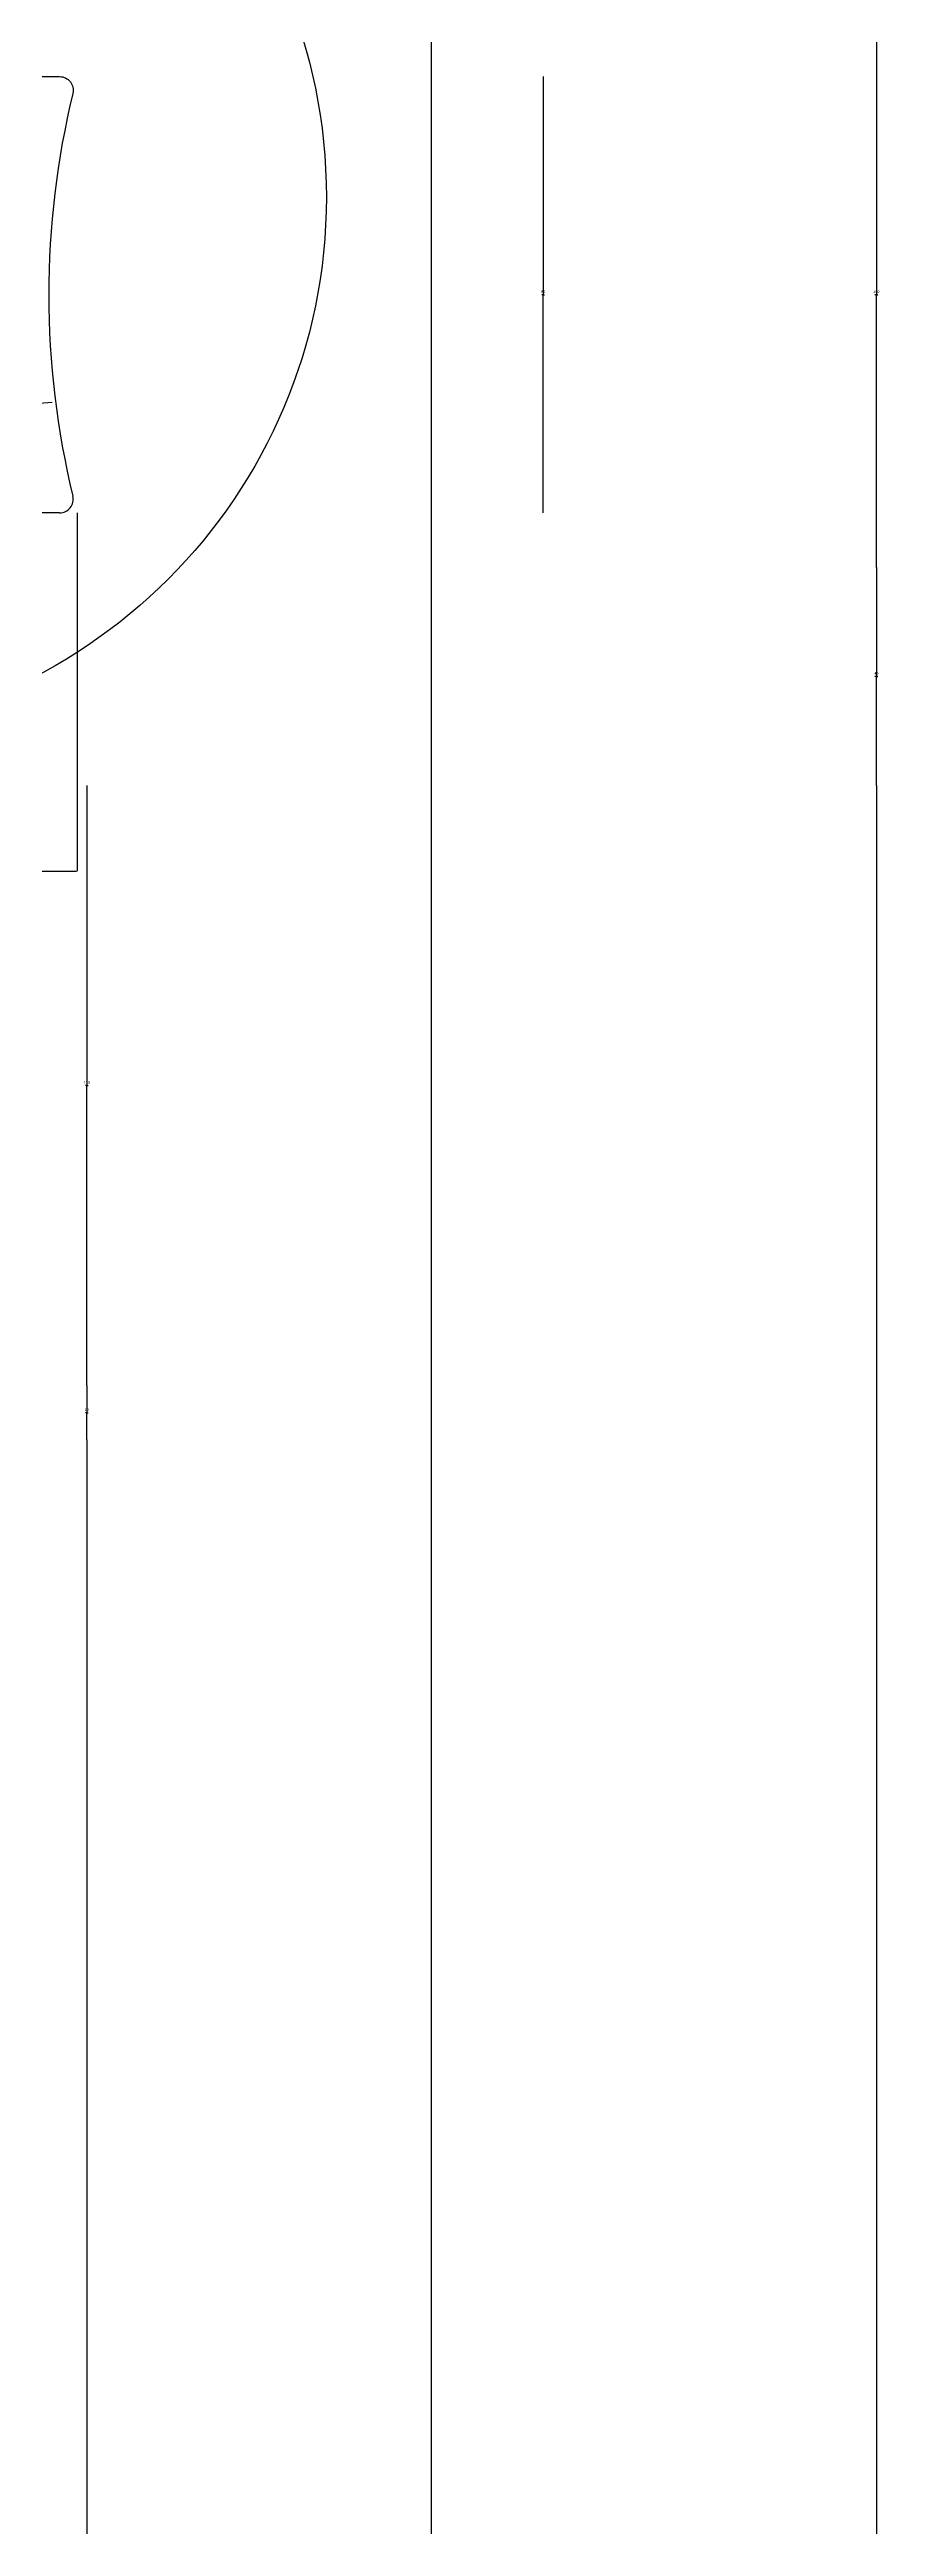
# Model space of a CAD drawing. Header units: metres. Extents: x 289 to 5205, y 117 to 7144.
# Drawn here: x 4900 to 5205, y 4083 to 4991 of the extents above; entities that cross this region are included whole.
import ezdxf

# ---------------------------------------------------------------- set-up
doc = ezdxf.new("R2010")
doc.units = ezdxf.units.M
for name, color, linetype in [('4', 4, 'Continuous'), ('BH', 3, 'Continuous'), ('DIM', 3, 'Continuous')]:
    doc.layers.add(name, color=color, linetype=linetype)
doc.dimstyles.get("Standard").update_dxf_attribs({"dimtxt": 2.5, "dimasz": 2.5, "dimexe": 1.25, "dimexo": 0.625, "dimtad": 1, "dimcen": 2.5, "dimazin": 3, "dimtfac": 1, "dimtmove": 0, "dimatfit": 3})

# ---------------------------------------------------------------- blocks, each defined once
blk = doc.blocks.new('*D6')
for p, q in [((5203.77, 4721.31), (5203.77, 3081.31)), ((5203.52, 3081.31), (5203.27, 3081.31)), ((5203.77, 1441.31), (5203.77, 3081.31)), ((5203.77, 3081.31), (5203.77, 3081.31)), ((5204.02, 3081.31), (5204.27, 3081.31))]:
    blk.add_line(p, q)
at = {"layer": 'Defpoints'}
for p in [(5203.77, 4721.31), (5203.77, 3081.31), (5203.77, 1441.31)]:
    blk.add_point(p, dxfattribs=at)
at = {"layer": 'DIM', "insert": (5203.77, 3082.435), "char_height": 1, "attachment_point": 5}
blk.add_mtext('1640', dxfattribs=at)
blk = doc.blocks.new('*D31')
for p, q in [((4910.56, 4821.31), (4910.56, 4689.92)), ((4530.56, 4801.31), (4530.56, 4689.92)), ((4530.81, 4689.92), (4719.06, 4689.92)), ((4722.06, 4689.92), (4910.31, 4689.92))]:
    blk.add_line(p, q)
at = {"layer": 'Defpoints'}
for p in [(4910.56, 4821.31), (4530.56, 4801.31), (4530.56, 4689.92)]:
    blk.add_point(p, dxfattribs=at)
at = {"layer": 'DIM', "insert": (4720.56, 4689.92), "char_height": 1, "attachment_point": 5}
blk.add_mtext('190', dxfattribs=at)
blk = doc.blocks.new('*D56')
for p, q in [((4914.16, 4481.35), (4914.16, 3906.33)), ((4913.91, 3906.33), (4913.66, 3906.33)), ((4914.16, 3331.31), (4914.16, 3906.33)), ((4914.16, 3906.33), (4914.16, 3906.33)), ((4914.41, 3906.33), (4914.66, 3906.33))]:
    blk.add_line(p, q)
at = {"layer": 'Defpoints'}
for p in [(4914.16, 4481.35), (4914.16, 3906.33), (4914.16, 3331.31)]:
    blk.add_point(p, dxfattribs=at)
at = {"layer": 'DIM', "insert": (4914.16, 3907.455), "char_height": 1, "attachment_point": 5}
blk.add_mtext('575', dxfattribs=at)
blk = doc.blocks.new('*D66')
for p, q in [((4914.16, 4721.31), (4914.16, 4611.31)), ((4913.91, 4611.31), (4913.66, 4611.31)), ((4914.16, 4501.31), (4914.16, 4611.31)), ((4914.16, 4611.31), (4914.16, 4611.31)), ((4914.41, 4611.31), (4914.66, 4611.31))]:
    blk.add_line(p, q)
at = {"layer": 'Defpoints'}
for p in [(4914.16, 4721.31), (4914.16, 4611.31), (4914.16, 4501.31)]:
    blk.add_point(p, dxfattribs=at)
at = {"layer": 'DIM', "insert": (4914.16, 4612.435), "char_height": 1, "attachment_point": 5}
blk.add_mtext('110', dxfattribs=at)
blk = doc.blocks.new('*D67')
for p, q in [((4914.16, 4501.31), (4914.16, 4491.33)), ((4913.91, 4491.33), (4913.66, 4491.33)), ((4914.16, 4481.35), (4914.16, 4491.33)), ((4914.16, 4491.33), (4914.16, 4491.33)), ((4914.41, 4491.33), (4914.66, 4491.33))]:
    blk.add_line(p, q)
at = {"layer": 'Defpoints'}
for p in [(4914.16, 4501.31), (4914.16, 4491.33), (4914.16, 4481.35)]:
    blk.add_point(p, dxfattribs=at)
at = {"layer": 'DIM', "insert": (4914.16, 4492.455), "char_height": 1, "attachment_point": 5}
blk.add_mtext('10', dxfattribs=at)
blk = doc.blocks.new('*D68')
for p, q in [((5081.56, 4981.31), (5081.56, 4901.31)), ((5081.31, 4901.31), (5081.06, 4901.31)), ((5081.56, 4821.31), (5081.56, 4901.31)), ((5081.56, 4901.31), (5081.56, 4901.31)), ((5081.81, 4901.31), (5082.06, 4901.31))]:
    blk.add_line(p, q)
at = {"layer": 'Defpoints'}
for p in [(5081.56, 4981.31), (5081.56, 4901.31), (5081.56, 4821.31)]:
    blk.add_point(p, dxfattribs=at)
at = {"layer": 'DIM', "insert": (5081.56, 4902.435), "char_height": 1, "attachment_point": 5}
blk.add_mtext('80', dxfattribs=at)
blk = doc.blocks.new('*D69')
for p, q in [((5203.77, 5001.31), (5203.77, 4901.31)), ((5203.52, 4901.31), (5203.27, 4901.31)), ((5203.77, 4801.31), (5203.77, 4901.31)), ((5203.77, 4901.31), (5203.77, 4901.31)), ((5204.02, 4901.31), (5204.27, 4901.31))]:
    blk.add_line(p, q)
at = {"layer": 'Defpoints'}
for p in [(5203.77, 5001.31), (5203.77, 4901.31), (5203.77, 4801.31)]:
    blk.add_point(p, dxfattribs=at)
at = {"layer": 'DIM', "insert": (5203.77, 4902.435), "char_height": 1, "attachment_point": 5}
blk.add_mtext('100', dxfattribs=at)
blk = doc.blocks.new('*D70')
for p, q in [((5203.77, 4801.31), (5203.77, 4761.31)), ((5203.52, 4761.31), (5203.27, 4761.31)), ((5203.77, 4721.31), (5203.77, 4761.31)), ((5203.77, 4761.31), (5203.77, 4761.31)), ((5204.02, 4761.31), (5204.27, 4761.31))]:
    blk.add_line(p, q)
at = {"layer": 'Defpoints'}
for p in [(5203.77, 4801.31), (5203.77, 4761.31), (5203.77, 4721.31)]:
    blk.add_point(p, dxfattribs=at)
at = {"layer": 'DIM', "insert": (5203.77, 4762.435), "char_height": 1, "attachment_point": 5}
blk.add_mtext('40', dxfattribs=at)

msp = doc.modelspace()

# ---------------------------------------------------------------- linework, layer by layer
at = {"layer": '4'}
msp.add_line((5040.56, 1301.31), (5040.56, 6181.31), dxfattribs=at)
msp.add_lwpolyline([(4904.15, 4821.31), (4770.56, 4821.31), (4770.56, 4801.31), (4536.63, 4801.31, -0.47), (4531.72, 4807.24, 0.09), (4531.72, 4995.38, -0.47), (4536.63, 5001.31), (4770.56, 5001.31), (4770.56, 4981.31), (4904.15, 4981.31, -0.49), (4909.02, 4975.14, 0.12), (4909.02, 4827.48, 0.12)], format="xyb", dxfattribs=at)
msp.add_arc((4904.15, 4826.31), 5, 270, 13.5, dxfattribs=at)
at = {"layer": 'BH'}
msp.add_line((4901.43, 4861.85), (4896.64, 4861.38), dxfattribs=at)
at = {"layer": 'DIM'}
msp.add_circle((4803.91, 4937.12), 198.1, dxfattribs=at)

# ---------------------------------------------------------------- dimensions: what is measured, and where the dimension line sits
for base, p1, p2, text, picture, middle in [((5203.77, 4901.31), (5203.77, 5001.31), (5203.77, 4801.31), '100', '*D69', (5203.77, 4902.435)), ((5081.56, 4901.31), (5081.56, 4981.31), (5081.56, 4821.31), '80', '*D68', (5081.56, 4902.435)), ((4530.56, 4689.92), (4530.56, 4801.31), (4910.56, 4821.31), '190', '*D31', (4720.56, 4689.92)), ((5203.77, 4761.31), (5203.77, 4801.31), (5203.77, 4721.31), '40', '*D70', (5203.77, 4762.435)), ((4914.16, 4611.31), (4914.16, 4721.31), (4914.16, 4501.31), '110', '*D66', (4914.16, 4612.435)), ((5203.77, 3081.31), (5203.77, 4721.31), (5203.77, 1441.31), '1640', '*D6', (5203.77, 3082.435)), ((4914.16, 4491.33), (4914.16, 4501.31), (4914.16, 4481.35), '10', '*D67', (4914.16, 4492.455)), ((4914.16, 3906.33), (4914.16, 4481.35), (4914.16, 3331.31), '575', '*D56', (4914.16, 3907.455))]:
    dim = msp.add_linear_dim(base=base, p1=p1, p2=p2, text=text, dimstyle='Standard', dxfattribs=at)
    dim.commit()
    dim.dimension.update_dxf_attribs({"geometry": picture, "text_midpoint": middle})

doc.saveas('drawing.dxf')
